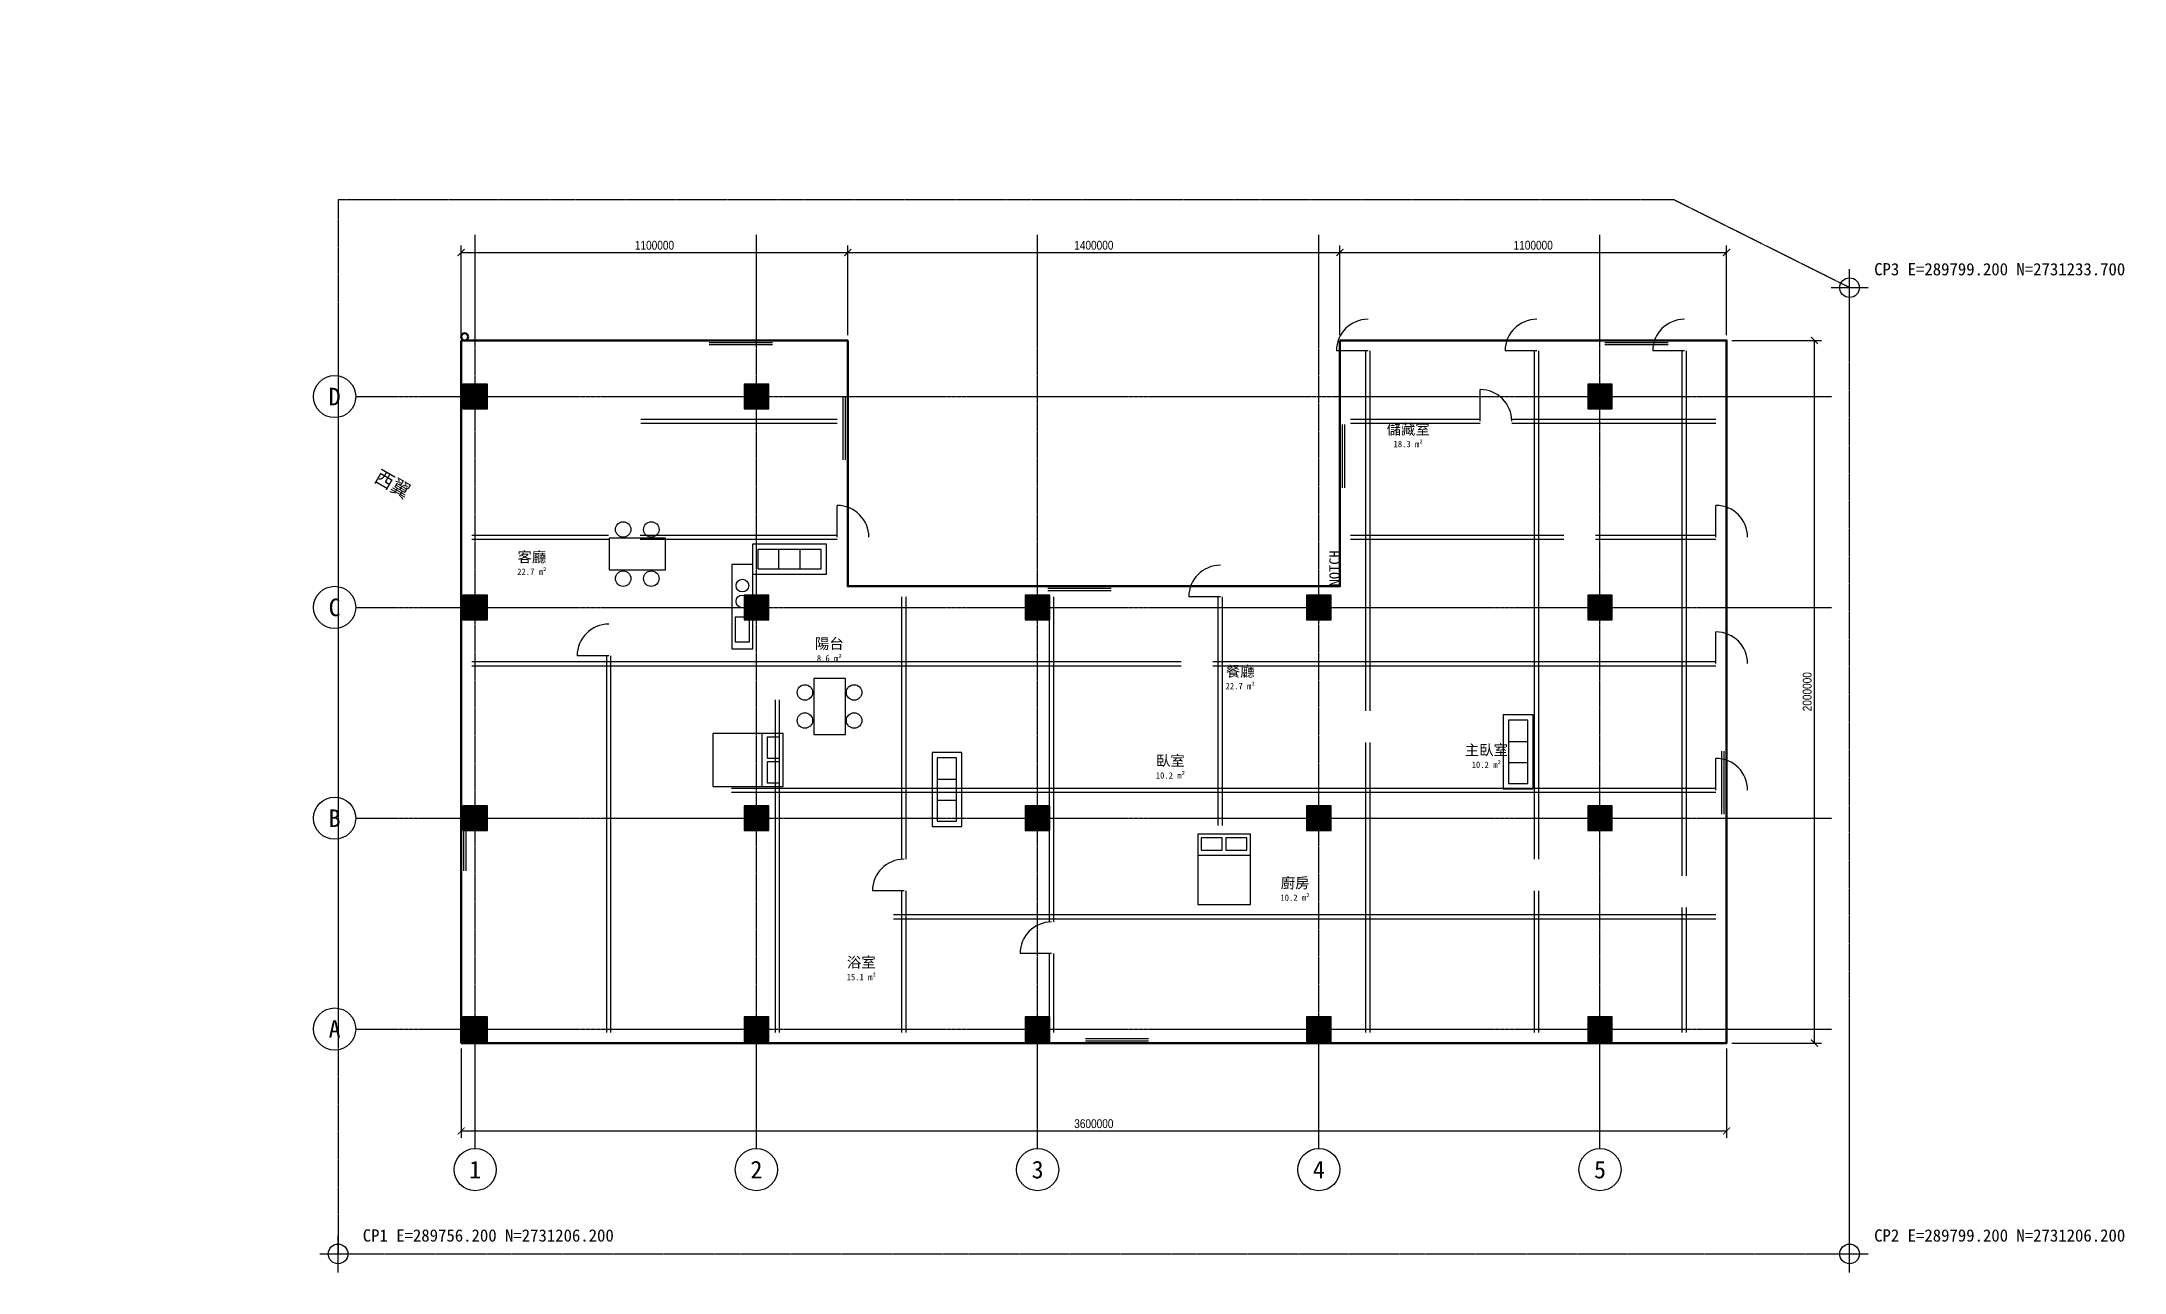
# Model space of a CAD drawing. Header units: millimetres. Extents: x -29935 to 29318, y -16525 to 18502.
import ezdxf
from ezdxf.enums import TextEntityAlignment as Align

# ---------------------------------------------------------------- set-up
doc = ezdxf.new("R2010")
doc.units = ezdxf.units.MM
doc.linetypes.add('CENTER', pattern=[5.08, 3.175, -0.635, 0.635, -0.635])
doc.linetypes.add('PHANTOM', pattern=[6.35, 3.175, -0.635, 0.635, -0.635, 0.635, -0.635])
for name, color, linetype in [('A-DIMS', 2, 'Continuous'), ('A-DOOR', 4, 'Continuous'), ('A-FURN', 8, 'Continuous'), ('A-TEXT', 7, 'Continuous'), ('A-WALL-INT', 3, 'Continuous'), ('A-WIND', 5, 'Continuous'), ('C-CTRL', 6, 'Continuous'), ('C-PROP', 6, 'Continuous'), ('S-COLS', 8, 'Continuous'), ('S-GRID', 1, 'Continuous'), ('S-GRID-IDEN', 1, 'Continuous')]:
    doc.layers.add(name, color=color, linetype=linetype)
doc.layers.add('A-WALL', color=7, linetype='Continuous', lineweight=50)
doc.styles.add('OpenSans', font='OpenSans-Regular.ttf')
doc.styles.add('OpenSansCondensed-Light', font='OpenSansCondensed-Light.ttf')
doc.dimstyles.new('EZDXF', dxfattribs={"dimtxt": 0.25, "dimasz": 0.175, "dimexe": 0.375, "dimexo": 0.125, "dimgap": 0.1, "dimtad": 1, "dimlfac": 100, "dimzin": 12, "dimdsep": 46, "dimtxsty": 'OpenSansCondensed-Light', "dimblk": 'ARCHTICK', "dimcen": 2.5, "dimazin": 3, "dimtfac": 0.5, "dimtmove": 2, "dimatfit": 3})

# ---------------------------------------------------------------- blocks, each defined once
blk = doc.blocks.new('WING_NOTCH')
at = {"layer": 'A-WALL'}
blk.add_lwpolyline([(166.5, 388.5), (-3333.5, 388.5), (-3333.5, 7388.5), (166.5, 7388.5)], dxfattribs=at)
at = {"layer": 'A-TEXT'}
blk.add_text('NOTCH', height=150, dxfattribs=at).set_placement((-3333.5, 388.5))
blk = doc.blocks.new('CORNER_W')
for p, q in [((-245, -141), (-10598, -38778)), ((21005, -5835), (-245, -141))]:
    blk.add_line(p, q)
blk.add_circle((0, 0), 200)
blk = doc.blocks.new('WEST_WING')
at = {"layer": 'A-WALL', "xscale": 0.5, "yscale": 0.5, "rotation": 45}
blk.add_blockref('CORNER_W', (202, 4851), dxfattribs=at)
at = {"layer": 'A-TEXT'}
blk.add_text('西翼', height=400, dxfattribs=at).set_placement((0, 0))
blk = doc.blocks.new('FN_SOFA')
for p, q in [((750, 150), (750, 700)), ((1350, 150), (1350, 700))]:
    blk.add_line(p, q)
for points in [[(0, 0), (2100, 0), (2100, 850), (0, 850)], [(150, 150), (1950, 150), (1950, 700), (150, 700)]]:
    blk.add_lwpolyline(points, close=True)
blk = doc.blocks.new('FN_TABLE')
blk.add_lwpolyline([(0, 0), (1600, 0), (1600, 900), (0, 900)], close=True)
for centre in [(400, 1150), (1200, 1150), (400, -250), (1200, -250)]:
    blk.add_circle(centre, 220)
blk = doc.blocks.new('FN_KITCHEN')
for points in [[(0, 0), (2400, 0), (2400, 600), (0, 600)], [(1500, 100), (2200, 100), (2200, 500), (1500, 500)]]:
    blk.add_lwpolyline(points, close=True)
for centre in [(600, 300), (1050, 300)]:
    blk.add_circle(centre, 180)
blk = doc.blocks.new('FN_BED')
blk.add_line((0, 1400), (1500, 1400))
for points in [[(0, 0), (1500, 0), (1500, 2000), (0, 2000)], [(100, 1550), (700, 1550), (700, 1900), (100, 1900)], [(800, 1550), (1400, 1550), (1400, 1900), (800, 1900)]]:
    blk.add_lwpolyline(points, close=True)
blk = doc.blocks.new('_ARCHTICK')
at = {"color": 0, "linetype": 'BYBLOCK', "const_width": 0.15}
blk.add_lwpolyline([(-0.5, -0.5), (0.5, 0.5)], dxfattribs=at)

msp = doc.modelspace()

# ---------------------------------------------------------------- hatches: boundary and pattern name
at = {"layer": 'S-COLS'}
for points in [[(-17950, 8050), (-17250, 8050), (-17250, 8750), (-17950, 8750)], [(-9950, 8050), (-9250, 8050), (-9250, 8750), (-9950, 8750)], [(14050, 8050), (14750, 8050), (14750, 8750), (14050, 8750)], [(-17950, 2050), (-17250, 2050), (-17250, 2750), (-17950, 2750)], [(-9950, 2050), (-9250, 2050), (-9250, 2750), (-9950, 2750)], [(-1950, 2050), (-1250, 2050), (-1250, 2750), (-1950, 2750)], [(6050, 2050), (6750, 2050), (6750, 2750), (6050, 2750)], [(14050, 2050), (14750, 2050), (14750, 2750), (14050, 2750)], [(-17950, -3950), (-17250, -3950), (-17250, -3250), (-17950, -3250)], [(-9950, -3950), (-9250, -3950), (-9250, -3250), (-9950, -3250)], [(-1950, -3950), (-1250, -3950), (-1250, -3250), (-1950, -3250)], [(6050, -3950), (6750, -3950), (6750, -3250), (6050, -3250)], [(14050, -3950), (14750, -3950), (14750, -3250), (14050, -3250)], [(-17950, -9950), (-17250, -9950), (-17250, -9250), (-17950, -9250)], [(-9950, -9950), (-9250, -9950), (-9250, -9250), (-9950, -9250)], [(-1950, -9950), (-1250, -9950), (-1250, -9250), (-1950, -9250)], [(6050, -9950), (6750, -9950), (6750, -9250), (6050, -9250)], [(14050, -9950), (14750, -9950), (14750, -9250), (14050, -9250)]]:
    msp.add_hatch(color=8, dxfattribs=at).paths.add_polyline_path(points)

# ---------------------------------------------------------------- linework, layer by layer
at = {"layer": 'A-DOOR'}
for p, q in [((7800, 9700), (6900, 9700)), ((12600, 9700), (11700, 9700)), ((16800, 9700), (15900, 9700)), ((10990, 7700), (10990, 8600)), ((-7300, 4400), (-7300, 5300)), ((17700, 4400), (17700, 5300)), ((3600, 2700), (2700, 2700)), ((17700, 800), (17700, 1700)), ((-13800, 1023), (-14700, 1023)), ((17700, -2800), (17700, -1900)), ((-5400, -5666), (-6300, -5666)), ((-1200, -7453), (-2100, -7453))]:
    msp.add_line(p, q, dxfattribs=at)
for centre, start, end in [((7800, 9700), 90, 180), ((12600, 9700), 90, 180), ((16800, 9700), 90, 180), ((10990, 7700), 0, 90), ((-7300, 4400), 0, 90), ((17700, 4400), 0, 90), ((3600, 2700), 90, 180), ((-13800, 1023), 90, 180), ((17700, 800), 0, 90), ((17700, -2800), 0, 90), ((-5400, -5666), 90, 180), ((-1200, -7453), 90, 180)]:
    msp.add_arc(centre, 900, start, end, dxfattribs=at)
at = {"layer": 'A-WALL'}
msp.add_lwpolyline([(-18000, -10000), (18000, -10000), (18000, 10000), (7000, 10000)], dxfattribs=at)
at = {"layer": 'A-WALL-INT'}
for p, q in [((7740, -545), (7740, 9700)), ((7860, -545), (7860, 9700)), ((12540, -4763), (12540, 9700)), ((12660, -4763), (12660, 9700)), ((16740, -5242), (16740, 9700)), ((16860, -5242), (16860, 9700)), ((-12890, 7760), (-7300, 7760)), ((7300, 7760), (10990, 7760)), ((11890, 7760), (17700, 7760)), ((-12890, 7640), (-7300, 7640)), ((7300, 7640), (10990, 7640)), ((11890, 7640), (17700, 7640)), ((-17700, 4460), (-13808, 4460)), ((-17700, 4340), (-13808, 4340)), ((-12908, 4460), (-7300, 4460)), ((-12908, 4340), (-7300, 4340)), ((7300, 4460), (13372, 4460)), ((7300, 4340), (13372, 4340)), ((14272, 4460), (17700, 4460)), ((14272, 4340), (17700, 4340)), ((-5460, -4766), (-5460, 2700)), ((-5340, -4766), (-5340, 2700)), ((-1260, -6553), (-1260, 2700)), ((-1140, -6553), (-1140, 2700)), ((3540, -3807), (3540, 2700)), ((3660, -3807), (3660, 2700)), ((-17700, 860), (2488, 860)), ((-17700, 740), (2488, 740)), ((-13860, -9700), (-13860, 1023)), ((-13740, -9700), (-13740, 1023)), ((3388, 860), (17700, 860)), ((3388, 740), (17700, 740)), ((-9060, -9700), (-9060, -232)), ((-8940, -9700), (-8940, -232)), ((7740, -9700), (7740, -1445)), ((7860, -9700), (7860, -1445)), ((-10312, -2740), (17700, -2740)), ((-10312, -2860), (17700, -2860)), ((-5460, -9700), (-5460, -5666)), ((-5340, -9700), (-5340, -5666)), ((12540, -9700), (12540, -5663)), ((12660, -9700), (12660, -5663)), ((-5697, -6340), (17700, -6340)), ((-5697, -6460), (17700, -6460)), ((16740, -9700), (16740, -6142)), ((16860, -9700), (16860, -6142)), ((-1260, -9700), (-1260, -7453)), ((-1140, -9700), (-1140, -7453))]:
    msp.add_line(p, q, dxfattribs=at)
at = {"layer": 'A-WIND'}
for p, q in [((-9144.73275, 9934), (-10944.73275, 9934)), ((-9144.73275, 9868), (-10944.73275, 9868)), ((16336.39326, 9934), (14536.39326, 9934)), ((16336.39326, 9868), (14536.39326, 9868)), ((-7132, 6603.07257), (-7132, 8403.07257)), ((-7066, 6603.07257), (-7066, 8403.07257)), ((7066, 7607.14791), (7066, 5807.14791)), ((7132, 7607.14791), (7132, 5807.14791)), ((488.58618, 2934), (-1311.41382, 2934)), ((488.58618, 2868), (-1311.41382, 2868)), ((17868, -3488.96317), (17868, -1688.96317)), ((17934, -3488.96317), (17934, -1688.96317)), ((-17934, -3298.2812), (-17934, -5098.2812)), ((-17868, -3298.2812), (-17868, -5098.2812)), ((-240.88153, -9868), (1559.11847, -9868)), ((-240.88153, -9934), (1559.11847, -9934))]:
    msp.add_line(p, q, dxfattribs=at)
at = {"layer": 'C-CTRL'}
for p, q in [((21500, 10975), (21500, 12025)), ((20975, 11500), (22025, 11500)), ((-21500, -16525), (-21500, -15475)), ((21500, -16525), (21500, -15475)), ((-22025, -16000), (-20975, -16000)), ((20975, -16000), (22025, -16000))]:
    msp.add_line(p, q, dxfattribs=at)
for centre in [(21500, 11500), (-21500, -16000), (21500, -16000)]:
    msp.add_circle(centre, 280, dxfattribs=at)
at = {"layer": 'C-PROP', "linetype": 'PHANTOM'}
msp.add_lwpolyline([(-21500, -16000), (21500, -16000), (21500, 11500), (16500, 14000), (-21500, 14000)], close=True, dxfattribs=at)
at = {"layer": 'S-COLS'}
for points in [[(-17950, 8050), (-17250, 8050), (-17250, 8750), (-17950, 8750)], [(-9950, 8050), (-9250, 8050), (-9250, 8750), (-9950, 8750)], [(14050, 8050), (14750, 8050), (14750, 8750), (14050, 8750)], [(-17950, 2050), (-17250, 2050), (-17250, 2750), (-17950, 2750)], [(-9950, 2050), (-9250, 2050), (-9250, 2750), (-9950, 2750)], [(-1950, 2050), (-1250, 2050), (-1250, 2750), (-1950, 2750)], [(6050, 2050), (6750, 2050), (6750, 2750), (6050, 2750)], [(14050, 2050), (14750, 2050), (14750, 2750), (14050, 2750)], [(-17950, -3950), (-17250, -3950), (-17250, -3250), (-17950, -3250)], [(-9950, -3950), (-9250, -3950), (-9250, -3250), (-9950, -3250)], [(-1950, -3950), (-1250, -3950), (-1250, -3250), (-1950, -3250)], [(6050, -3950), (6750, -3950), (6750, -3250), (6050, -3250)], [(14050, -3950), (14750, -3950), (14750, -3250), (14050, -3250)], [(-17950, -9950), (-17250, -9950), (-17250, -9250), (-17950, -9250)], [(-9950, -9950), (-9250, -9950), (-9250, -9250), (-9950, -9250)], [(-1950, -9950), (-1250, -9950), (-1250, -9250), (-1950, -9250)], [(6050, -9950), (6750, -9950), (6750, -9250), (6050, -9250)], [(14050, -9950), (14750, -9950), (14750, -9250), (14050, -9250)]]:
    msp.add_lwpolyline(points, close=True, dxfattribs=at)
at = {"layer": 'S-GRID', "linetype": 'CENTER'}
for p, q in [((-17600, -13000), (-17600, 13000)), ((-9600, -13000), (-9600, 13000)), ((-1600, -13000), (-1600, 13000)), ((6400, -13000), (6400, 13000)), ((14400, -13000), (14400, 13000)), ((-21000, 8400), (21000, 8400)), ((-21000, 2400), (21000, 2400)), ((-21000, -3600), (21000, -3600)), ((-21000, -9600), (21000, -9600))]:
    msp.add_line(p, q, dxfattribs=at)
at = {"layer": 'S-GRID-IDEN'}
for centre in [(-21600, 8400), (-21600, 2400), (-21600, -3600), (-21600, -9600), (-17600, -13600), (-9600, -13600), (-1600, -13600), (6400, -13600), (14400, -13600)]:
    msp.add_circle(centre, 600, dxfattribs=at)

# ---------------------------------------------------------------- block references
at = {"layer": 'A-FURN'}
for name, p, rotation in [('FN_TABLE', (-12191, 4368), 180), ('FN_KITCHEN', (-10300, 3620), 270), ('FN_TABLE', (-7970, 380), 270), ('FN_SOFA', (11649, -662), 270), ('FN_BED', (-10843, -1193), 270), ('FN_SOFA', (-4604, -1734), 270)]:
    msp.add_blockref(name, p, dxfattribs=dict(at, rotation=rotation))
for name, p in [('FN_SOFA', (-9709, 3350)), ('FN_BED', (2955, -6056))]:
    msp.add_blockref(name, p, dxfattribs=at)
at = {"layer": 'A-WALL', "xscale": 2, "yscale": 2, "zscale": 2, "rotation": 90}
msp.add_blockref('WING_NOTCH', (7777, 9667), dxfattribs=at)
at = {"layer": 'A-WALL-INT', "rotation": -30}
msp.add_blockref('WEST_WING', (-20500, 6000), dxfattribs=at)

# ---------------------------------------------------------------- texts
at = {"layer": 'A-TEXT', "style": 'OpenSans'}
for s, p in [('儲藏室', (8944, 7469)), ('客廳', (-15989, 3835)), ('陽台', (-7524, 1369)), ('餐廳', (4165, 580)), ('臥室', (2179, -1963)), ('主臥室', (11167, -1658)), ('廚房', (5725, -5441)), ('浴室', (-6616, -7701))]:
    msp.add_text(s, height=300, dxfattribs=at).set_placement(p, align=Align.MIDDLE_CENTER)
at = {"layer": 'A-TEXT'}
for s, p in [('18.3 m²', (8944, 7049)), ('22.7 m²', (-15989, 3415)), ('8.6 m²', (-7524, 949)), ('22.7 m²', (4165, 160)), ('10.2 m²', (2179, -2383)), ('10.2 m²', (11167, -2078)), ('10.2 m²', (5725, -5861)), ('15.1 m²', (-6616, -8121))]:
    msp.add_text(s, height=180, dxfattribs=at).set_placement(p, align=Align.MIDDLE_CENTER)
at = {"layer": 'C-CTRL'}
for s, p in [('CP3 E=289799.200 N=2731233.700', (22200, 11850)), ('CP1 E=289756.200 N=2731206.200', (-20800, -15650)), ('CP2 E=289799.200 N=2731206.200', (22200, -15650))]:
    msp.add_text(s, height=350, dxfattribs=at).set_placement(p)
at = {"layer": 'S-GRID-IDEN'}
for s, p in [('D', (-21600, 8400)), ('C', (-21600, 2400)), ('B', (-21600, -3600)), ('A', (-21600, -9600)), ('1', (-17600, -13600)), ('2', (-9600, -13600)), ('3', (-1600, -13600)), ('4', (6400, -13600)), ('5', (14400, -13600))]:
    msp.add_text(s, height=500, dxfattribs=at).set_placement(p, align=Align.MIDDLE_CENTER)

# ---------------------------------------------------------------- dimensions: what is measured, and where the dimension line sits
at = {"layer": 'A-DIMS'}
for base, p1, p2 in [((-18000, 12500), (-18000, 10000), (-7000, 10000)), ((-7000, 12500), (-7000, 10000), (7000, 10000)), ((7000, 12500), (7000, 10000), (18000, 10000)), ((-18000, -12500), (-18000, -10000), (18000, -10000))]:
    msp.add_linear_dim(base=base, p1=p1, p2=p2, dimstyle='EZDXF', override={"dimtxt": 250, "dimasz": 200, "dimexe": 200, "dimexo": 150, "dimgap": 80, "dimtsz": 0}, dxfattribs=at).render()
msp.add_linear_dim(base=(20500, -10000), p1=(18000, -10000), p2=(18000, 10000), angle=90, dimstyle='EZDXF', override={"dimtxt": 250, "dimasz": 200, "dimexe": 200, "dimexo": 150, "dimgap": 80, "dimtsz": 0}, dxfattribs=at).render()

doc.saveas('drawing.dxf')
